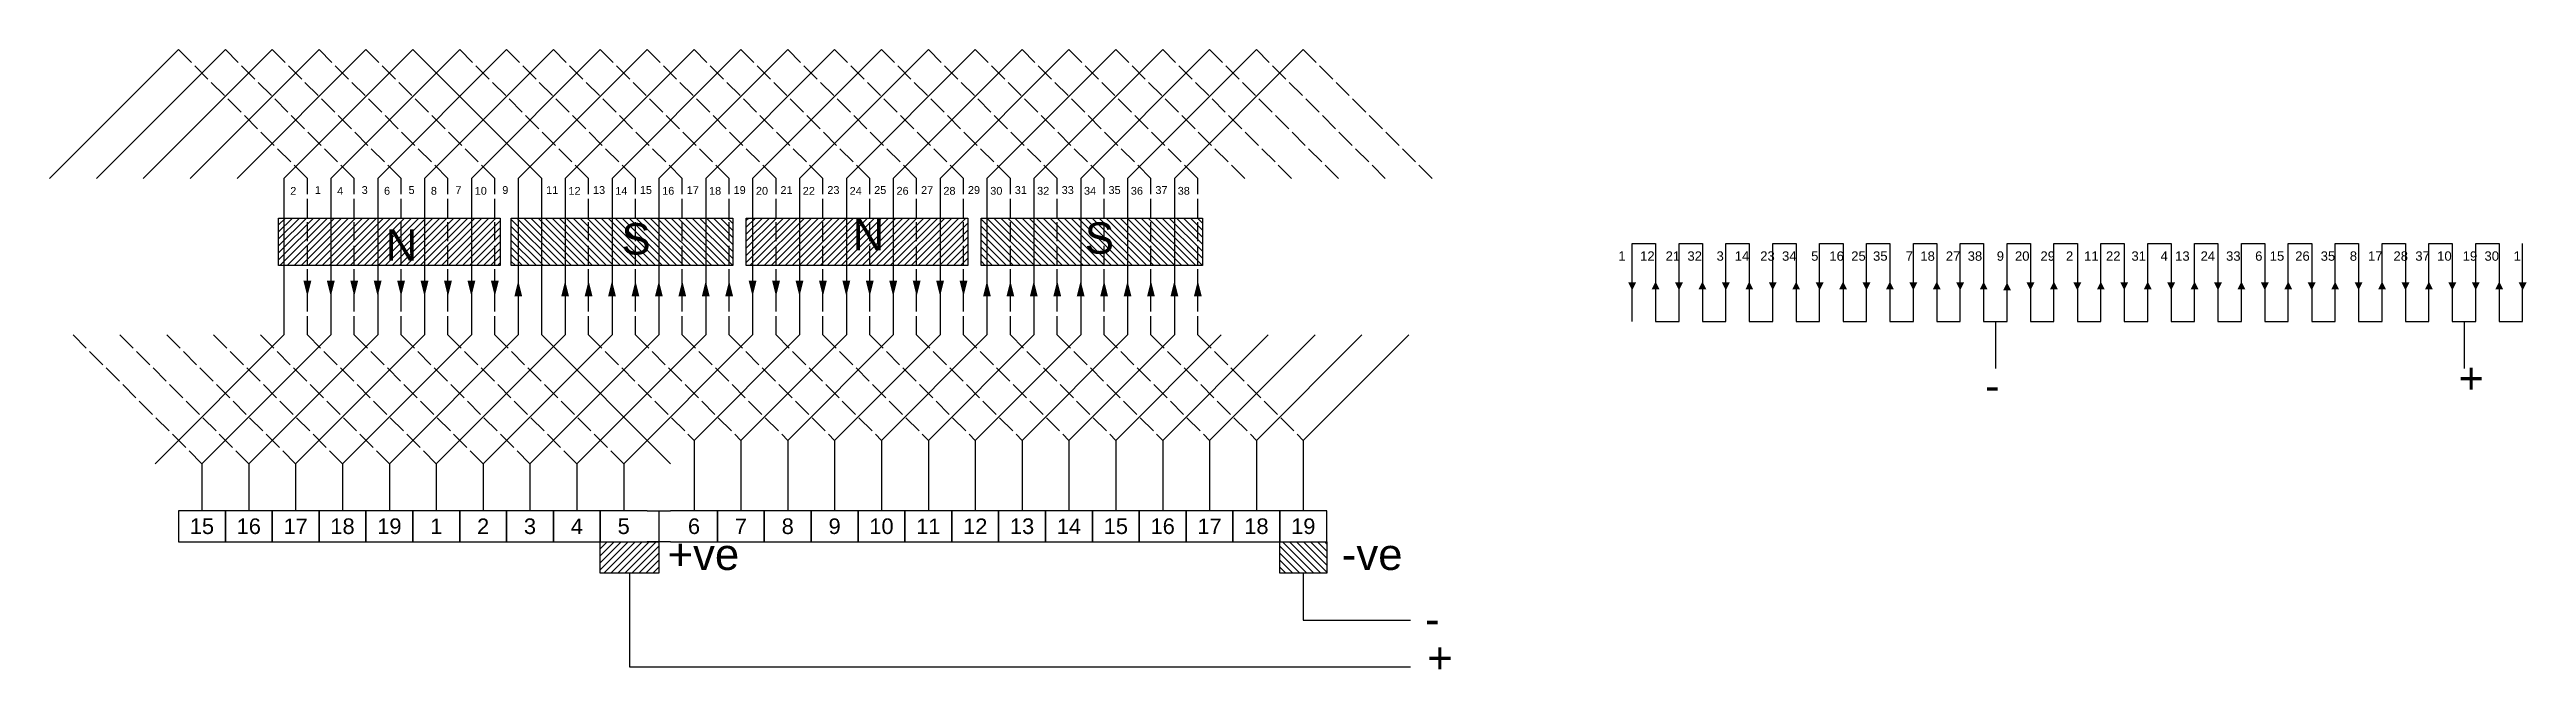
# Model space of a CAD drawing. Header units: millimetres. Extents: x -89 to 1497, y -167 to 229.
import ezdxf

# ---------------------------------------------------------------- set-up
doc = ezdxf.new("R2010")
doc.units = ezdxf.units.MM
doc.linetypes.add('ACAD_ISO02W100', pattern=[15, 12, -3])
doc.styles.get("Standard").update_dxf_attribs({"font": 'arial_0.ttf'})

msp = doc.modelspace()

# ---------------------------------------------------------------- hatches: boundary and pattern name
h = msp.add_hatch()
h.set_pattern_fill('ANSI31', color=256)
h.set_pattern_definition([(45, (-213.9815, -450.87), (-2.245064, 2.245064), [])])
h.paths.add_polyline_path([(57.8, 121.6), (199.6, 121.6), (199.6, 91.2), (57.8, 91.2)])
h.paths.add_polyline_path([(357.1, 121.6), (498.9, 121.6), (498.9, 91.2), (357.1, 91.2)])
h.paths.add_polyline_path([(263.7, -85.6), (301.2, -85.6), (301.2, -105.6), (263.7, -105.6)])
h = msp.add_hatch()
h.set_pattern_fill('ANSI31', color=256, angle=90)
h.set_pattern_definition([(135, (-213.9815, -450.87), (-2.245064, -2.245064), [])])
h.paths.add_polyline_path([(206.7, 121.6), (348.5, 121.6), (348.5, 91.2), (206.7, 91.2)])
h.paths.add_polyline_path([(507.4, 121.6), (649.2, 121.6), (649.2, 91.2), (507.4, 91.2)])
h.paths.add_polyline_path([(698.7, -85.6), (728.7, -85.6), (728.7, -105.6), (698.7, -105.6)])

# ---------------------------------------------------------------- linework, layer by layer
for p, q in [((-88.8, 146.9), (-6.3, 229.4)), ((-58.8, 146.9), (23.7, 229.4)), ((-28.8, 146.9), (53.7, 229.4)), ((1.2, 146.9), (83.7, 229.4)), ((31.2, 146.9), (113.7, 229.4)), ((91.2, 146.9), (173.7, 229.4)), ((121.2, 146.9), (203.7, 229.4)), ((151.2, 146.9), (233.7, 229.4)), ((181.2, 146.9), (263.7, 229.4)), ((211.2, 146.9), (293.7, 229.4)), ((241.2, 146.9), (323.7, 229.4)), ((271.2, 146.9), (353.7, 229.4)), ((301.2, 146.9), (383.7, 229.4)), ((331.2, 146.9), (413.7, 229.4)), ((361.2, 146.9), (443.7, 229.4)), ((391.2, 146.9), (473.7, 229.4)), ((421.2, 146.9), (503.7, 229.4)), ((451.2, 146.9), (533.7, 229.4)), ((481.2, 146.9), (563.7, 229.4)), ((511.2, 146.9), (593.7, 229.4)), ((541.2, 146.9), (623.7, 229.4)), ((571.2, 146.9), (653.7, 229.4)), ((601.2, 146.9), (683.7, 229.4)), ((631.2, 146.9), (713.7, 229.4)), ((91.2, 146.9), (91.2, 46.9)), ((121.2, 146.9), (121.2, 46.9)), ((151.2, 146.9), (151.2, 46.9)), ((181.2, 146.9), (181.2, 46.9)), ((211.2, 146.9), (211.2, 46.9)), ((241.2, 146.9), (241.2, 46.9)), ((271.2, 146.9), (271.2, 46.9)), ((301.2, 146.9), (301.2, 46.9)), ((331.2, 146.9), (331.2, 46.9)), ((361.2, 146.9), (361.2, 46.9)), ((391.2, 146.9), (391.2, 46.9)), ((421.2, 146.9), (421.2, 46.9)), ((451.2, 146.9), (451.2, 46.9)), ((481.2, 146.9), (481.2, 46.9)), ((511.2, 146.9), (511.2, 46.9)), ((541.2, 146.9), (541.2, 46.9)), ((571.2, 146.9), (571.2, 46.9)), ((601.2, 146.9), (601.2, 46.9)), ((631.2, 146.9), (631.2, 46.9)), ((924.2, 55.4), (924.2, 105.4)), ((924.2, 105.4), (939.2, 105.4)), ((939.2, 105.4), (939.2, 55.4)), ((954.2, 55.4), (954.2, 105.4)), ((954.2, 105.4), (969.2, 105.4)), ((969.2, 105.4), (969.2, 55.4)), ((984.2, 55.4), (984.2, 105.4)), ((984.2, 105.4), (999.2, 105.4)), ((999.2, 105.4), (999.2, 55.4)), ((1014.2, 55.4), (1014.2, 105.4)), ((1014.2, 105.4), (1029.2, 105.4)), ((1029.2, 105.4), (1029.2, 55.4)), ((1044.2, 55.4), (1044.2, 105.4)), ((1044.2, 105.4), (1059.2, 105.4)), ((1059.2, 105.4), (1059.2, 55.4)), ((1074.2, 55.4), (1074.2, 105.4)), ((1074.2, 105.4), (1089.2, 105.4)), ((1089.2, 105.4), (1089.2, 55.4)), ((1104.2, 55.4), (1104.2, 105.4)), ((1104.2, 105.4), (1119.2, 105.4)), ((1119.2, 105.4), (1119.2, 55.4)), ((1134.2, 55.4), (1134.2, 105.4)), ((1134.2, 105.4), (1149.2, 105.4)), ((1149.2, 105.4), (1149.2, 55.4)), ((1164.2, 55.4), (1164.2, 105.4)), ((1164.2, 105.4), (1179.2, 105.4)), ((1179.2, 105.4), (1179.2, 55.4)), ((1194.2, 55.4), (1194.2, 105.4)), ((1194.2, 105.4), (1209.2, 105.4)), ((1209.2, 105.4), (1209.2, 55.4)), ((1224.2, 55.4), (1224.2, 105.4)), ((1224.2, 105.4), (1239.2, 105.4)), ((1239.2, 105.4), (1239.2, 55.4)), ((1254.2, 55.4), (1254.2, 105.4)), ((1254.2, 105.4), (1269.2, 105.4)), ((1269.2, 105.4), (1269.2, 55.4)), ((1284.2, 55.4), (1284.2, 105.4)), ((1284.2, 105.4), (1299.2, 105.4)), ((1299.2, 105.4), (1299.2, 55.4)), ((1314.2, 55.4), (1314.2, 105.4)), ((1314.2, 105.4), (1329.2, 105.4)), ((1329.2, 105.4), (1329.2, 55.4)), ((1344.2, 55.4), (1344.2, 105.4)), ((1344.2, 105.4), (1359.2, 105.4)), ((1359.2, 105.4), (1359.2, 55.4)), ((1374.2, 55.4), (1374.2, 105.4)), ((1374.2, 105.4), (1389.2, 105.4)), ((1389.2, 105.4), (1389.2, 55.4)), ((1404.2, 55.4), (1404.2, 105.4)), ((1404.2, 105.4), (1419.2, 105.4)), ((1419.2, 105.4), (1419.2, 55.4)), ((1434.2, 55.4), (1434.2, 105.4)), ((1434.2, 105.4), (1449.2, 105.4)), ((1449.2, 105.4), (1449.2, 55.4)), ((1464.2, 55.4), (1464.2, 105.4)), ((1464.2, 105.4), (1479.2, 105.4)), ((1479.2, 105.4), (1479.2, 55.4)), ((1494.2, 55.4), (1494.2, 105.4)), ((939.2, 55.4), (954.2, 55.4)), ((969.2, 55.4), (984.2, 55.4)), ((999.2, 55.4), (1014.2, 55.4)), ((1029.2, 55.4), (1044.2, 55.4)), ((1059.2, 55.4), (1074.2, 55.4)), ((1089.2, 55.4), (1104.2, 55.4)), ((1119.2, 55.4), (1134.2, 55.4)), ((1149.2, 55.4), (1164.2, 55.4)), ((1156.7, 55.4), (1156.7, 25.4)), ((1179.2, 55.4), (1194.2, 55.4)), ((1209.2, 55.4), (1224.2, 55.4)), ((1239.2, 55.4), (1254.2, 55.4)), ((1269.2, 55.4), (1284.2, 55.4)), ((1299.2, 55.4), (1314.2, 55.4)), ((1329.2, 55.4), (1344.2, 55.4)), ((1359.2, 55.4), (1374.2, 55.4)), ((1389.2, 55.4), (1404.2, 55.4)), ((1419.2, 55.4), (1434.2, 55.4)), ((1449.2, 55.4), (1464.2, 55.4)), ((1456.7, 55.4), (1456.7, 25.4)), ((1479.2, 55.4), (1494.2, 55.4)), ((91.2, 46.9), (8.7, -35.6)), ((121.2, 46.9), (38.7, -35.6)), ((151.2, 46.9), (68.7, -35.6)), ((181.2, 46.9), (98.7, -35.6)), ((211.2, 46.9), (128.7, -35.6)), ((241.2, 46.9), (158.7, -35.6)), ((271.2, 46.9), (188.7, -35.6)), ((301.2, 46.9), (218.7, -35.6)), ((331.2, 46.9), (248.7, -35.6)), ((361.2, 46.9), (278.7, -35.6)), ((391.2, 46.9), (323.7, -20.6)), ((421.2, 46.9), (353.7, -20.6)), ((451.2, 46.9), (383.7, -20.6)), ((481.2, 46.9), (413.7, -20.6)), ((511.2, 46.9), (443.7, -20.6)), ((541.2, 46.9), (473.7, -20.6)), ((571.2, 46.9), (503.7, -20.6)), ((601.2, 46.9), (533.7, -20.6)), ((631.2, 46.9), (563.7, -20.6)), ((661.2, 46.9), (593.7, -20.6)), ((691.2, 46.9), (623.7, -20.6)), ((721.2, 46.9), (653.7, -20.6)), ((751.2, 46.9), (683.7, -20.6)), ((781.2, 46.9), (713.7, -20.6)), ((323.7, -20.6), (323.7, -65.6)), ((353.7, -20.6), (353.7, -65.6)), ((383.7, -20.6), (383.7, -65.6)), ((413.7, -20.6), (413.7, -65.6)), ((443.7, -20.6), (443.7, -65.6)), ((473.7, -20.6), (473.7, -65.6)), ((503.7, -20.6), (503.7, -65.6)), ((533.7, -20.6), (533.7, -65.6)), ((563.7, -20.6), (563.7, -65.6)), ((593.7, -20.6), (593.7, -65.6)), ((623.7, -20.6), (623.7, -65.6)), ((653.7, -20.6), (653.7, -65.6)), ((683.7, -20.6), (683.7, -65.6)), ((713.7, -20.6), (713.7, -65.6)), ((8.7, -35.6), (8.7, -65.6)), ((38.7, -35.6), (38.7, -65.6)), ((68.7, -35.6), (68.7, -65.6)), ((98.7, -35.6), (98.7, -65.6)), ((128.7, -35.6), (128.7, -65.6)), ((158.7, -35.6), (158.7, -65.6)), ((188.7, -35.6), (188.7, -65.6)), ((218.7, -35.6), (218.7, -65.6)), ((248.7, -35.6), (248.7, -65.6)), ((278.7, -35.6), (278.7, -65.6)), ((8.7, -65.6), (-6.3, -65.6)), ((-6.3, -65.6), (-6.3, -85.6)), ((23.7, -65.6), (8.7, -65.6)), ((23.7, -85.6), (23.7, -65.6)), ((38.7, -65.6), (23.7, -65.6)), ((23.7, -65.6), (23.7, -85.6)), ((53.7, -65.6), (38.7, -65.6)), ((53.7, -85.6), (53.7, -65.6)), ((68.7, -65.6), (53.7, -65.6)), ((53.7, -65.6), (53.7, -85.6)), ((83.7, -65.6), (68.7, -65.6)), ((83.7, -85.6), (83.7, -65.6)), ((98.7, -65.6), (83.7, -65.6)), ((83.7, -65.6), (83.7, -85.6)), ((113.7, -65.6), (98.7, -65.6)), ((113.7, -85.6), (113.7, -65.6)), ((128.7, -65.6), (113.7, -65.6)), ((113.7, -65.6), (113.7, -85.6)), ((143.7, -65.6), (128.7, -65.6)), ((158.7, -65.6), (143.7, -65.6)), ((143.7, -65.6), (143.7, -85.6)), ((143.7, -85.6), (143.7, -65.6)), ((173.7, -65.6), (158.7, -65.6)), ((173.7, -85.6), (173.7, -65.6)), ((188.7, -65.6), (173.7, -65.6)), ((173.7, -65.6), (173.7, -85.6)), ((203.7, -65.6), (188.7, -65.6)), ((203.7, -85.6), (203.7, -65.6)), ((218.7, -65.6), (203.7, -65.6)), ((203.7, -65.6), (203.7, -85.6)), ((233.7, -65.6), (218.7, -65.6)), ((233.7, -85.6), (233.7, -65.6)), ((248.7, -65.6), (233.7, -65.6)), ((233.7, -65.6), (233.7, -85.6)), ((263.7, -65.6), (248.7, -65.6)), ((263.7, -85.6), (263.7, -65.6)), ((278.7, -65.6), (263.7, -65.6)), ((263.7, -65.6), (263.7, -85.6)), ((293.7, -65.6), (278.7, -65.6)), ((293.7, -65.6), (308.7, -65.6)), ((301.2, -65.6), (301.2, -85.6)), ((323.7, -65.6), (308.7, -65.6)), ((338.7, -65.6), (323.7, -65.6)), ((338.7, -85.6), (338.7, -65.6)), ((353.7, -65.6), (338.7, -65.6)), ((338.7, -65.6), (338.7, -85.6)), ((368.7, -65.6), (353.7, -65.6)), ((368.7, -85.6), (368.7, -65.6)), ((383.7, -65.6), (368.7, -65.6)), ((368.7, -65.6), (368.7, -85.6)), ((398.7, -65.6), (383.7, -65.6)), ((398.7, -85.6), (398.7, -65.6)), ((413.7, -65.6), (398.7, -65.6)), ((398.7, -65.6), (398.7, -85.6)), ((428.7, -65.6), (413.7, -65.6)), ((428.7, -85.6), (428.7, -65.6)), ((443.7, -65.6), (428.7, -65.6)), ((428.7, -65.6), (428.7, -85.6)), ((458.7, -65.6), (443.7, -65.6)), ((458.7, -85.6), (458.7, -65.6)), ((473.7, -65.6), (458.7, -65.6)), ((458.7, -65.6), (458.7, -85.6)), ((488.7, -65.6), (473.7, -65.6)), ((488.7, -85.6), (488.7, -65.6)), ((503.7, -65.6), (488.7, -65.6)), ((488.7, -65.6), (488.7, -85.6)), ((518.7, -65.6), (503.7, -65.6)), ((518.7, -85.6), (518.7, -65.6)), ((533.7, -65.6), (518.7, -65.6)), ((518.7, -65.6), (518.7, -85.6)), ((548.7, -65.6), (533.7, -65.6)), ((548.7, -85.6), (548.7, -65.6)), ((563.7, -65.6), (548.7, -65.6)), ((548.7, -65.6), (548.7, -85.6)), ((578.7, -65.6), (563.7, -65.6)), ((578.7, -85.6), (578.7, -65.6)), ((593.7, -65.6), (578.7, -65.6)), ((578.7, -65.6), (578.7, -85.6)), ((608.7, -65.6), (593.7, -65.6)), ((608.7, -85.6), (608.7, -65.6)), ((623.7, -65.6), (608.7, -65.6)), ((608.7, -65.6), (608.7, -85.6)), ((638.7, -65.6), (623.7, -65.6)), ((638.7, -85.6), (638.7, -65.6)), ((653.7, -65.6), (638.7, -65.6)), ((638.7, -65.6), (638.7, -85.6)), ((668.7, -65.6), (653.7, -65.6)), ((668.7, -85.6), (668.7, -65.6)), ((683.7, -65.6), (668.7, -65.6)), ((668.7, -65.6), (668.7, -85.6)), ((698.7, -65.6), (683.7, -65.6)), ((698.7, -85.6), (698.7, -65.6)), ((713.7, -65.6), (698.7, -65.6)), ((698.7, -65.6), (698.7, -85.6)), ((728.7, -65.6), (713.7, -65.6)), ((728.7, -85.6), (728.7, -65.6)), ((-6.3, -85.6), (23.7, -85.6)), ((23.7, -85.6), (53.7, -85.6)), ((53.7, -85.6), (83.7, -85.6)), ((83.7, -85.6), (113.7, -85.6)), ((113.7, -85.6), (143.7, -85.6)), ((143.7, -85.6), (173.7, -85.6)), ((173.7, -85.6), (203.7, -85.6)), ((203.7, -85.6), (233.7, -85.6)), ((233.7, -85.6), (263.7, -85.6)), ((263.7, -85.6), (293.7, -85.6)), ((308.7, -85.6), (293.7, -85.6)), ((308.7, -85.6), (338.7, -85.6)), ((338.7, -85.6), (368.7, -85.6)), ((368.7, -85.6), (398.7, -85.6)), ((398.7, -85.6), (428.7, -85.6)), ((428.7, -85.6), (458.7, -85.6)), ((458.7, -85.6), (488.7, -85.6)), ((488.7, -85.6), (518.7, -85.6)), ((518.7, -85.6), (548.7, -85.6)), ((548.7, -85.6), (578.7, -85.6)), ((578.7, -85.6), (608.7, -85.6)), ((608.7, -85.6), (638.7, -85.6)), ((638.7, -85.6), (668.7, -85.6)), ((668.7, -85.6), (698.7, -85.6)), ((698.7, -85.6), (728.7, -85.6)), ((282.4, -105.6), (282.4, -165.6)), ((713.7, -105.6), (713.7, -135.6)), ((713.7, -135.6), (782.4, -135.6)), ((282.4, -165.6), (782.4, -165.6))]:
    msp.add_line(p, q)
at = {"linetype": 'ACAD_ISO02W100'}
for p, q in [((76.2, 146.9), (-6.3, 229.4)), ((106.2, 146.9), (23.7, 229.4)), ((136.2, 146.9), (53.7, 229.4)), ((166.2, 146.9), (83.7, 229.4)), ((196.2, 146.9), (113.7, 229.4)), ((256.2, 146.9), (173.7, 229.4)), ((286.2, 146.9), (203.7, 229.4)), ((316.2, 146.9), (233.7, 229.4)), ((346.2, 146.9), (263.7, 229.4)), ((376.2, 146.9), (293.7, 229.4)), ((406.2, 146.9), (323.7, 229.4)), ((436.2, 146.9), (353.7, 229.4)), ((466.2, 146.9), (383.7, 229.4)), ((496.2, 146.9), (413.7, 229.4)), ((526.2, 146.9), (443.7, 229.4)), ((556.2, 146.9), (473.7, 229.4)), ((586.2, 146.9), (503.7, 229.4)), ((616.2, 146.9), (533.7, 229.4)), ((646.2, 146.9), (563.7, 229.4)), ((676.2, 146.9), (593.7, 229.4)), ((706.2, 146.9), (623.7, 229.4)), ((736.2, 146.9), (653.7, 229.4)), ((766.2, 146.9), (683.7, 229.4)), ((796.2, 146.9), (713.7, 229.4)), ((76.2, 46.9), (76.2, 146.9)), ((106.2, 46.9), (106.2, 146.9)), ((136.2, 46.9), (136.2, 146.9)), ((166.2, 46.9), (166.2, 146.9)), ((196.2, 46.9), (196.2, 146.9)), ((256.2, 46.9), (256.2, 146.9)), ((286.2, 46.9), (286.2, 146.9)), ((316.2, 46.9), (316.2, 146.9)), ((346.2, 46.9), (346.2, 146.9)), ((376.2, 46.9), (376.2, 146.9)), ((406.2, 46.9), (406.2, 146.9)), ((436.2, 46.9), (436.2, 146.9)), ((466.2, 46.9), (466.2, 146.9)), ((496.2, 46.9), (496.2, 146.9)), ((526.2, 46.9), (526.2, 146.9)), ((556.2, 46.9), (556.2, 146.9)), ((586.2, 46.9), (586.2, 146.9)), ((616.2, 46.9), (616.2, 146.9)), ((646.2, 46.9), (646.2, 146.9)), ((-73.8, 46.9), (8.7, -35.6)), ((-43.8, 46.9), (38.7, -35.6)), ((-13.8, 46.9), (68.7, -35.6)), ((16.2, 46.9), (98.7, -35.6)), ((46.2, 46.9), (128.7, -35.6)), ((76.2, 46.9), (158.7, -35.6)), ((106.2, 46.9), (188.7, -35.6)), ((136.2, 46.9), (218.7, -35.6)), ((166.2, 46.9), (248.7, -35.6)), ((196.2, 46.9), (278.7, -35.6)), ((256.2, 46.9), (323.7, -20.6)), ((286.2, 46.9), (353.7, -20.6)), ((316.2, 46.9), (383.7, -20.6)), ((346.2, 46.9), (413.7, -20.6)), ((376.2, 46.9), (443.7, -20.6)), ((406.2, 46.9), (473.7, -20.6)), ((436.2, 46.9), (503.7, -20.6)), ((466.2, 46.9), (533.7, -20.6)), ((496.2, 46.9), (563.7, -20.6)), ((526.2, 46.9), (593.7, -20.6)), ((556.2, 46.9), (623.7, -20.6)), ((586.2, 46.9), (653.7, -20.6)), ((616.2, 46.9), (683.7, -20.6)), ((646.2, 46.9), (713.7, -20.6))]:
    msp.add_line(p, q, dxfattribs=at)
at = {"color": 1}
msp.add_lwpolyline([(308.7, -35.6), (226.2, 46.9), (226.2, 146.9), (143.7, 229.4), (61.2, 146.9), (61.2, 46.9), (-21.3, -35.6)], dxfattribs=at)
for points in [[(57.8, 121.6), (199.6, 121.6), (199.6, 91.2), (57.8, 91.2)], [(206.7, 121.6), (348.5, 121.6), (348.5, 91.2), (206.7, 91.2)], [(357.1, 121.6), (498.9, 121.6), (498.9, 91.2), (357.1, 91.2)], [(507.4, 121.6), (649.2, 121.6), (649.2, 91.2), (507.4, 91.2)], [(263.7, -85.6), (301.2, -85.6), (301.2, -105.6), (263.7, -105.6)], [(698.7, -85.6), (728.7, -85.6), (728.7, -105.6), (698.7, -105.6)]]:
    msp.add_lwpolyline(points, close=True)
for points in [[(76.2, 81.5, 5, 0, 0), (76.2, 71.5, 0, 0, 0)], [(91.2, 81.5, 5, 0, 0), (91.2, 71.5, 0, 0, 0)], [(106.2, 81.5, 5, 0, 0), (106.2, 71.5, 0, 0, 0)], [(121.2, 81.5, 5, 0, 0), (121.2, 71.5, 0, 0, 0)], [(136.2, 81.5, 5, 0, 0), (136.2, 71.5, 0, 0, 0)], [(151.2, 81.5, 5, 0, 0), (151.2, 71.5, 0, 0, 0)], [(166.2, 81.5, 5, 0, 0), (166.2, 71.5, 0, 0, 0)], [(181.2, 81.5, 5, 0, 0), (181.2, 71.5, 0, 0, 0)], [(196.2, 81.5, 5, 0, 0), (196.2, 71.5, 0, 0, 0)], [(211.2, 71.5, 5, 0, 0), (211.2, 81.5, 0, 0, 0)], [(241.2, 71.5, 5, 0, 0), (241.2, 81.5, 0, 0, 0)], [(256.2, 71.5, 5, 0, 0), (256.2, 81.5, 0, 0, 0)], [(271.2, 71.5, 5, 0, 0), (271.2, 81.5, 0, 0, 0)], [(286.2, 71.5, 5, 0, 0), (286.2, 81.5, 0, 0, 0)], [(301.2, 71.5, 5, 0, 0), (301.2, 81.5, 0, 0, 0)], [(316.2, 71.5, 5, 0, 0), (316.2, 81.5, 0, 0, 0)], [(331.2, 71.5, 5, 0, 0), (331.2, 81.5, 0, 0, 0)], [(346.2, 71.5, 5, 0, 0), (346.2, 81.5, 0, 0, 0)], [(361.2, 81.5, 5, 0, 0), (361.2, 71.5, 0, 0, 0)], [(376.2, 81.5, 5, 0, 0), (376.2, 71.5, 0, 0, 0)], [(391.2, 81.5, 5, 0, 0), (391.2, 71.5, 0, 0, 0)], [(406.2, 81.5, 5, 0, 0), (406.2, 71.5, 0, 0, 0)], [(421.2, 81.5, 5, 0, 0), (421.2, 71.5, 0, 0, 0)], [(436.2, 81.5, 5, 0, 0), (436.2, 71.5, 0, 0, 0)], [(451.2, 81.5, 5, 0, 0), (451.2, 71.5, 0, 0, 0)], [(466.2, 81.5, 5, 0, 0), (466.2, 71.5, 0, 0, 0)], [(481.2, 81.5, 5, 0, 0), (481.2, 71.5, 0, 0, 0)], [(496.2, 81.5, 5, 0, 0), (496.2, 71.5, 0, 0, 0)], [(511.2, 71.5, 5, 0, 0), (511.2, 81.5, 0, 0, 0)], [(526.2, 71.5, 5, 0, 0), (526.2, 81.5, 0, 0, 0)], [(541.2, 71.5, 5, 0, 0), (541.2, 81.5, 0, 0, 0)], [(556.2, 71.5, 5, 0, 0), (556.2, 81.5, 0, 0, 0)], [(571.2, 71.5, 5, 0, 0), (571.2, 81.5, 0, 0, 0)], [(586.2, 71.5, 5, 0, 0), (586.2, 81.5, 0, 0, 0)], [(601.2, 71.5, 5, 0, 0), (601.2, 81.5, 0, 0, 0)], [(616.2, 71.5, 5, 0, 0), (616.2, 81.5, 0, 0, 0)], [(631.2, 71.5, 5, 0, 0), (631.2, 81.5, 0, 0, 0)], [(646.2, 71.5, 5, 0, 0), (646.2, 81.5, 0, 0, 0)], [(924.2, 80.4, 5, 0, 0), (924.2, 75.4, 0, 0, 0)], [(939.2, 76, 5, 0, 0), (939.2, 81, 0, 0, 0)], [(954.2, 80.4, 5, 0, 0), (954.2, 75.4, 0, 0, 0)], [(969.2, 76, 5, 0, 0), (969.2, 81, 0, 0, 0)], [(984.2, 80.4, 5, 0, 0), (984.2, 75.4, 0, 0, 0)], [(999.2, 76, 5, 0, 0), (999.2, 81, 0, 0, 0)], [(1014.2, 80.4, 5, 0, 0), (1014.2, 75.4, 0, 0, 0)], [(1029.2, 76, 5, 0, 0), (1029.2, 81, 0, 0, 0)], [(1044.2, 80.4, 5, 0, 0), (1044.2, 75.4, 0, 0, 0)], [(1059.2, 76, 5, 0, 0), (1059.2, 81, 0, 0, 0)], [(1074.2, 80.4, 5, 0, 0), (1074.2, 75.4, 0, 0, 0)], [(1089.2, 76, 5, 0, 0), (1089.2, 81, 0, 0, 0)], [(1104.2, 80.4, 5, 0, 0), (1104.2, 75.4, 0, 0, 0)], [(1119.2, 76, 5, 0, 0), (1119.2, 81, 0, 0, 0)], [(1134.2, 80.4, 5, 0, 0), (1134.2, 75.4, 0, 0, 0)], [(1149.2, 76, 5, 0, 0), (1149.2, 81, 0, 0, 0)], [(1164.2, 75.4, 5, 0, 0), (1164.2, 80.4, 0, 0, 0)], [(1179.2, 80.4, 5, 0, 0), (1179.2, 75.4, 0, 0, 0)], [(1194.2, 76, 5, 0, 0), (1194.2, 81, 0, 0, 0)], [(1209.2, 80.4, 5, 0, 0), (1209.2, 75.4, 0, 0, 0)], [(1224.2, 76, 5, 0, 0), (1224.2, 81, 0, 0, 0)], [(1239.2, 80.4, 5, 0, 0), (1239.2, 75.4, 0, 0, 0)], [(1254.2, 76, 5, 0, 0), (1254.2, 81, 0, 0, 0)], [(1269.2, 80.4, 5, 0, 0), (1269.2, 75.4, 0, 0, 0)], [(1284.2, 76, 5, 0, 0), (1284.2, 81, 0, 0, 0)], [(1299.2, 80.4, 5, 0, 0), (1299.2, 75.4, 0, 0, 0)], [(1314.2, 76, 5, 0, 0), (1314.2, 81, 0, 0, 0)], [(1329.2, 80.4, 5, 0, 0), (1329.2, 75.4, 0, 0, 0)], [(1344.2, 76, 5, 0, 0), (1344.2, 81, 0, 0, 0)], [(1359.2, 80.4, 5, 0, 0), (1359.2, 75.4, 0, 0, 0)], [(1374.2, 76, 5, 0, 0), (1374.2, 81, 0, 0, 0)], [(1389.2, 80.4, 5, 0, 0), (1389.2, 75.4, 0, 0, 0)], [(1404.2, 76, 5, 0, 0), (1404.2, 81, 0, 0, 0)], [(1419.2, 80.4, 5, 0, 0), (1419.2, 75.4, 0, 0, 0)], [(1434.2, 76, 5, 0, 0), (1434.2, 81, 0, 0, 0)], [(1449.2, 80.4, 5, 0, 0), (1449.2, 75.4, 0, 0, 0)], [(1464.2, 80.4, 5, 0, 0), (1464.2, 75.4, 0, 0, 0)], [(1479.2, 76, 5, 0, 0), (1479.2, 81, 0, 0, 0)], [(1494.2, 80.4, 5, 0, 0), (1494.2, 75.4, 0, 0, 0)]]:
    msp.add_lwpolyline(points, format="xyseb")

# ---------------------------------------------------------------- texts
for s, p in [('N', (126.4, 94.4)), ('S', (277.3, 98.3)), ('N', (425.3, 100.9)), ('S', (573.9, 98.8)), ('+', (1453.1, 9.2)), ('-', (1150.2, 4.5)), ('+ve', (306.8, -103.5)), ('-ve', (738.4, -103.5)), ('-', (791.7, -144.9)), ('+', (793, -169.7))]:
    msp.add_text(s, height=20).set_placement(p)
for s, width, insert, char_height, attachment_point in [('2', 12.173, (67.2, 139), 5, 5), ('1', 13.546, (82.9, 139.5), 5, 5), ('4', 12.173, (97.2, 139), 5, 5), ('3', 13.546, (112.9, 139.5), 5, 5), ('6', 12.173, (127.2, 139), 5, 5), ('5', 13.546, (142.9, 139.5), 5, 5), ('8', 12.173, (157.2, 139), 5, 5), ('7', 13.546, (172.9, 139.5), 5, 5), ('10', 12.173, (187.2, 139), 5, 5), ('9', 13.546, (202.9, 139.5), 5, 5), ('11', 13.546, (232.9, 139.5), 5, 5), ('12', 12.173, (247.2, 139), 5, 5), ('13', 13.546, (262.9, 139.5), 5, 5), ('14', 12.173, (277.2, 139), 5, 5), ('15', 13.546, (292.9, 139.5), 5, 5), ('16', 12.173, (307.2, 139), 5, 5), ('17', 13.546, (322.9, 139.5), 5, 5), ('18', 12.173, (337.2, 139), 5, 5), ('19', 13.546, (352.9, 139.5), 5, 5), ('20', 12.173, (367.2, 139), 5, 5), ('21', 13.546, (382.9, 139.5), 5, 5), ('22', 12.173, (397.2, 139), 5, 5), ('23', 13.546, (412.9, 139.5), 5, 5), ('24', 12.173, (427.2, 139), 5, 5), ('25', 13.546, (442.9, 139.5), 5, 5), ('26', 12.173, (457.2, 139), 5, 5), ('27', 13.546, (472.9, 139.5), 5, 5), ('28', 12.173, (487.2, 139), 5, 5), ('29', 13.546, (502.9, 139.5), 5, 5), ('30', 12.173, (517.2, 139), 5, 5), ('31', 13.546, (532.9, 139.5), 5, 5), ('32', 12.173, (547.2, 139), 5, 5), ('33', 13.546, (562.9, 139.5), 5, 5), ('34', 12.173, (577.2, 139), 5, 5), ('35', 13.546, (592.9, 139.5), 5, 5), ('36', 12.173, (607.2, 139), 5, 5), ('37', 13.546, (622.9, 139.5), 5, 5), ('38', 12.173, (637.2, 139), 5, 5), ('    1    12   21  32    3   14   23  34    5   16  25  35     7  18   27  38    9   20   29   2   11  22   31    4  13   24   33    6  15   26   35    8   17   28  37  10   19  30    1  ', 614.685, (906, 100.3), 6, 1), ('15', 30, (8.7, -75.6), 10, 5), ('16', 30, (38.7, -75.6), 10, 5), ('17', 30, (68.7, -75.6), 10, 5), ('18', 30, (98.7, -75.6), 10, 5), ('19', 30, (128.7, -75.6), 10, 5), ('1', 30, (158.7, -75.6), 10, 5), ('2', 30, (188.7, -75.6), 10, 5), ('3', 30, (218.7, -75.6), 10, 5), ('4', 30, (248.7, -75.6), 10, 5), ('5', 30, (278.7, -75.6), 10, 5), ('6', 30, (323.7, -75.6), 10, 5), ('7', 30, (353.7, -75.6), 10, 5), ('8', 30, (383.7, -75.6), 10, 5), ('9', 30, (413.7, -75.6), 10, 5), ('10', 30, (443.7, -75.6), 10, 5), ('11', 30, (473.7, -75.6), 10, 5), ('12', 30, (503.7, -75.6), 10, 5), ('13', 30, (533.7, -75.6), 10, 5), ('14', 30, (563.7, -75.6), 10, 5), ('15', 30, (593.7, -75.6), 10, 5), ('16', 30, (623.7, -75.6), 10, 5), ('17', 30, (653.7, -75.6), 10, 5), ('18', 30, (683.7, -75.6), 10, 5), ('19', 30, (713.7, -75.6), 10, 5)]:
    msp.add_mtext_dynamic_manual_height_columns(s, width=width, gutter_width=12.5, heights=[0], dxfattribs=dict(insert=insert, char_height=char_height, attachment_point=attachment_point))

doc.saveas('drawing.dxf')
